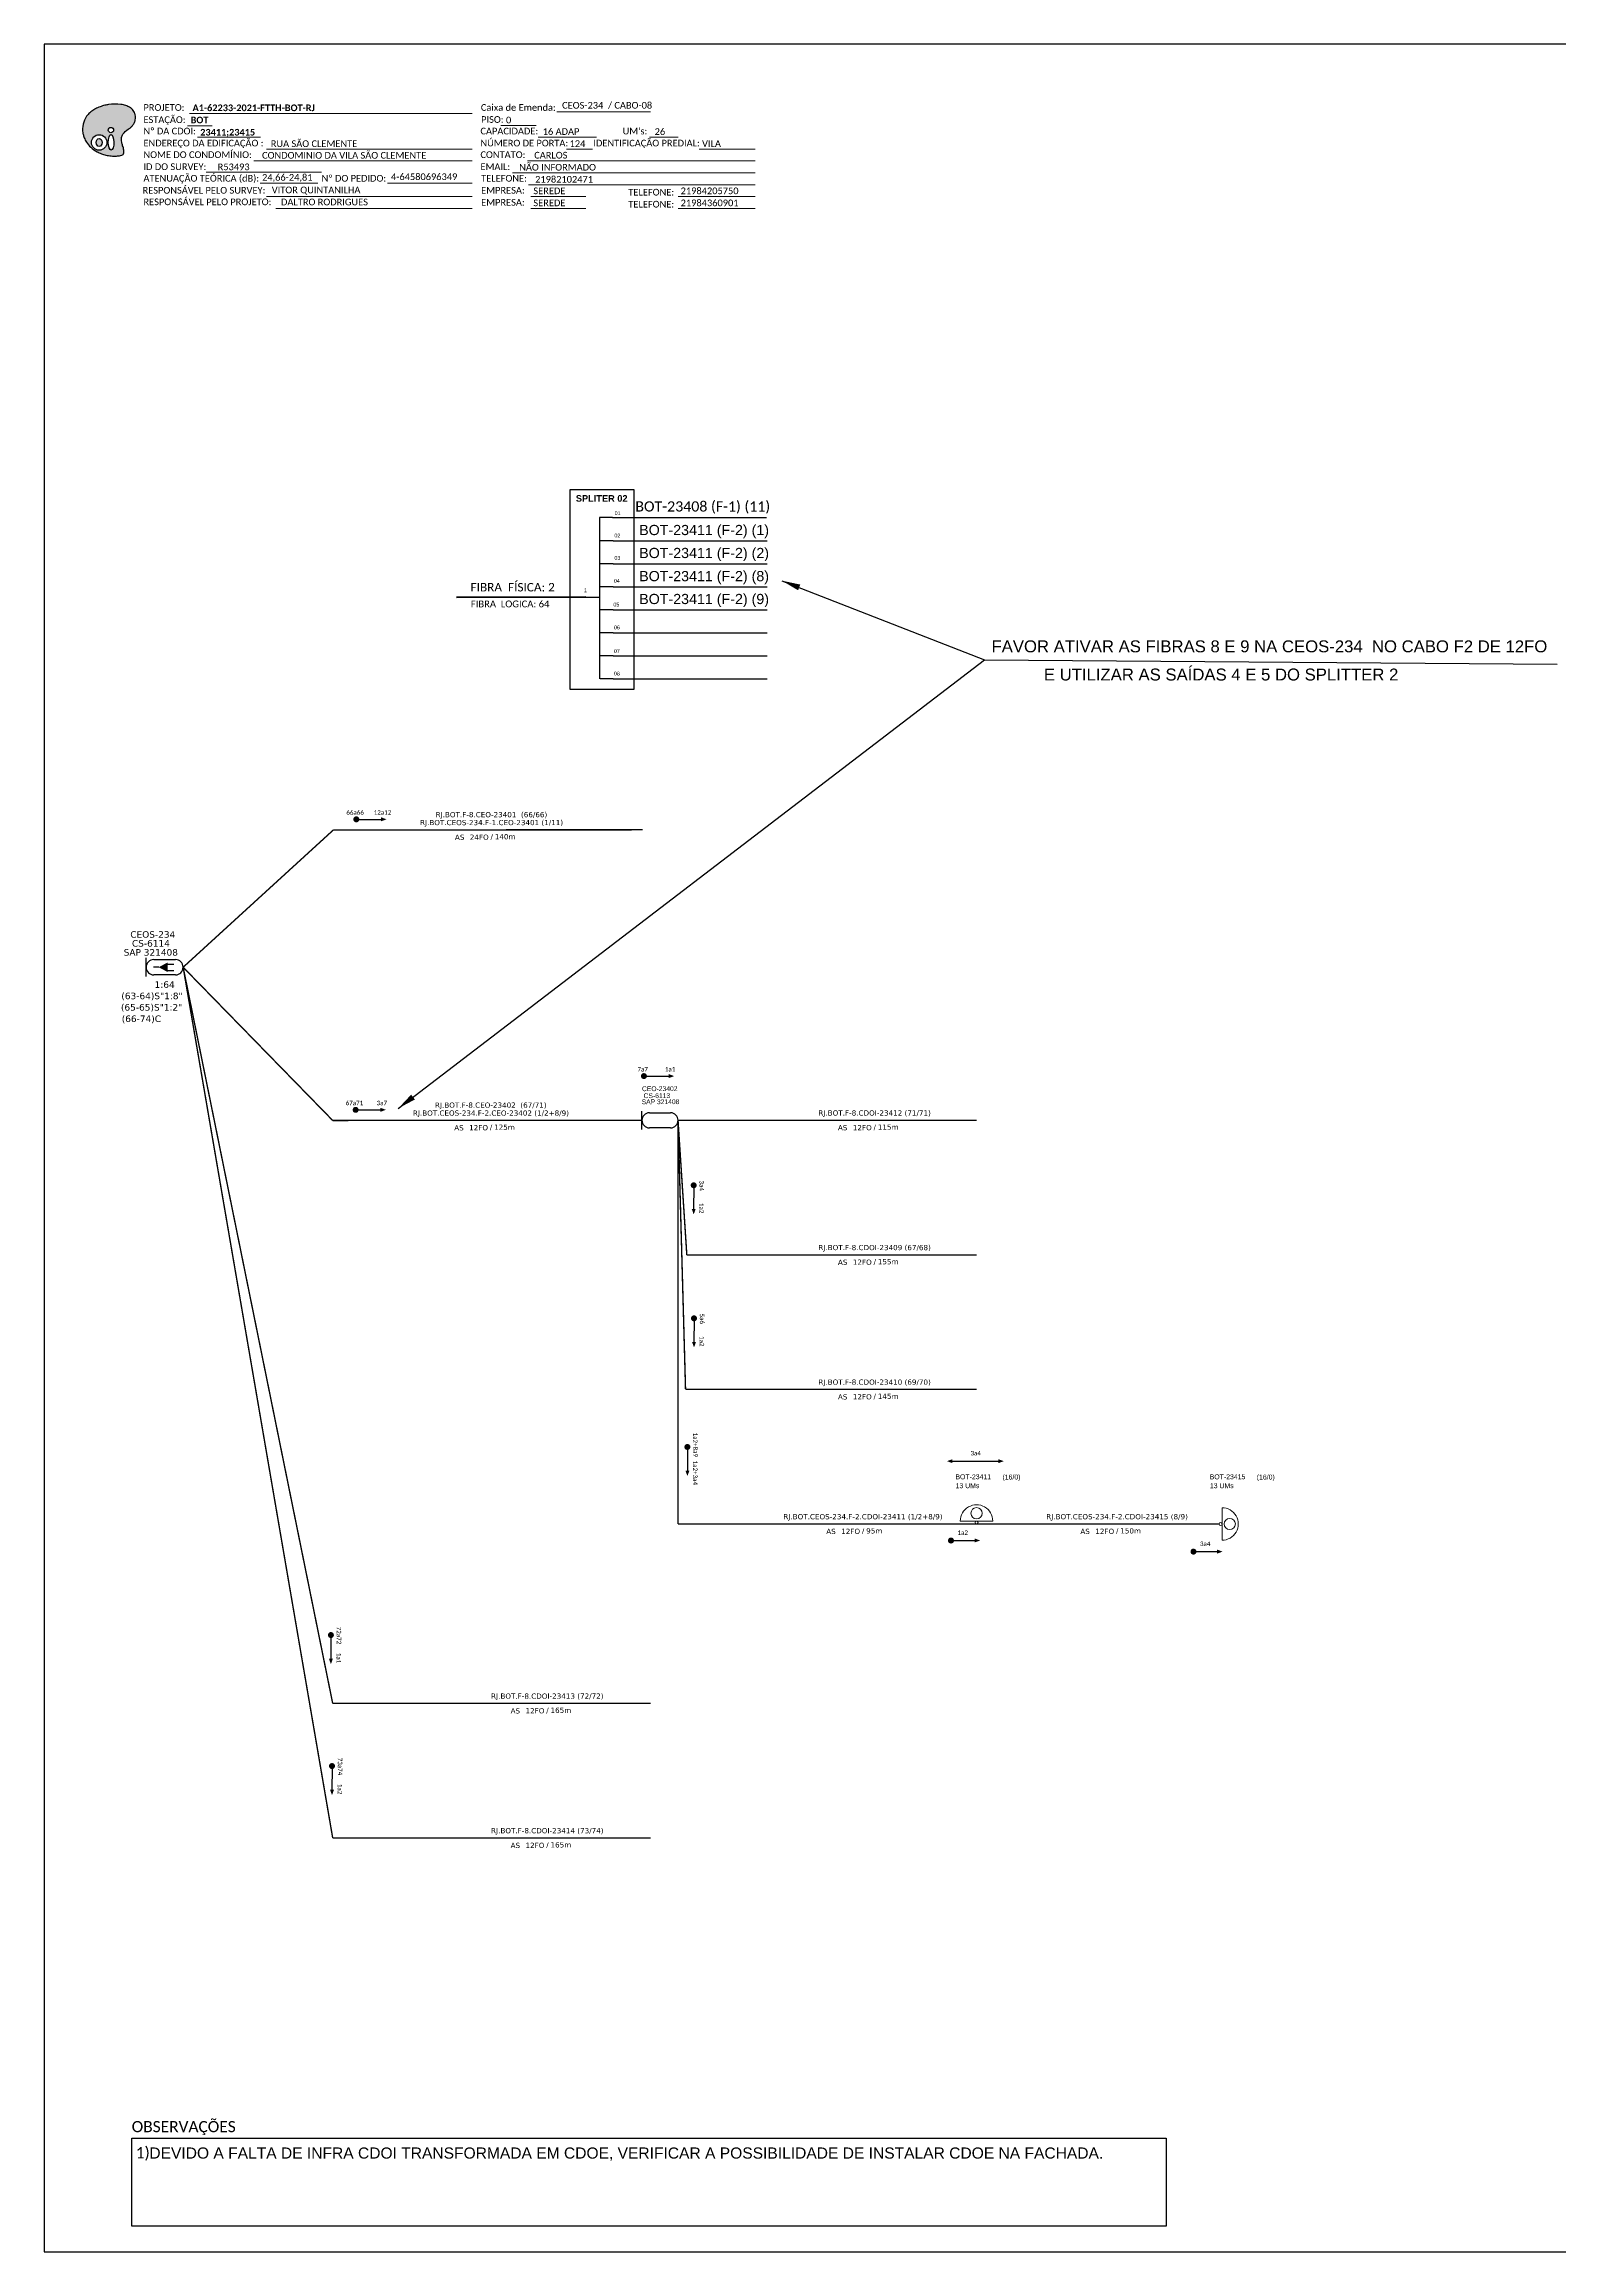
# Model space of a CAD drawing. Header units: metres. Extents: x -1286 to -445, y -500 to 94.
# Drawn here: x -1286 to -879, y -500 to 94 of the extents above; entities that cross this region are included whole.
import ezdxf
from ezdxf.enums import TextEntityAlignment as Align

# ---------------------------------------------------------------- set-up
doc = ezdxf.new("R2010")
doc.units = ezdxf.units.M
for name, color, linetype, lineweight in [("20.0-LEGENDA DOS CDO'S", 1, 'Continuous', 0), ('20.2-CDO_POSTE', 1, 'Continuous', 5), ('40.1-ETIQUETAS', 1, 'Continuous', 20)]:
    doc.layers.add(name, color=color, linetype=linetype, lineweight=lineweight)
for name, color, linetype in [('20.4-CEOS', 1, 'Continuous'), ('CAP a instalar', 1, 'Continuous'), ('SETA', 7, 'Continuous')]:
    doc.layers.add(name, color=color, linetype=linetype)
doc.styles.add('ARIAL', font='arial.ttf')
doc.styles.add('siredit', font='verdana.ttf')
doc.styles.add('WMF-Calibri0', font='CALIBRI.TTF')
doc.styles.add('WMF-Calibri1', font='CALIBRIB.TTF')
doc.linetypes.add('FENCELINE1', pattern='A,0.25,-0.1,[133,ltypeshp.shx,S=0.1,R=0,X=-0.1,Y=0],-0.1,1', length=1.45)
doc.dimstyles.new('ISO-25', dxfattribs={"dimtxt": 2.5, "dimasz": 2.5, "dimexe": 1.25, "dimexo": 0.625, "dimtad": 1, "dimtxsty": 'Standard', "dimcen": 2.5, "dimadec": 0, "dimazin": 0, "dimtfac": 1, "dimtmove": 0, "dimatfit": 3, "dimfxl": 0, "dimarcsym": 0})

# ---------------------------------------------------------------- blocks, each defined once
blk = doc.blocks.new('OI')
h = blk.add_hatch(color=40)
edge = h.paths.add_edge_path()
edge.add_spline(control_points=[(4.35, -0.67), (3.92, -0.99), (3.26, -1.5), (2.81, -2.59), (2.9, -3.5), (3.06, -4.27), (3.31, -4.85), (3.37, -5.39), (3.4, -5.88), (3.2, -6.4), (2.54, -6.61), (1.65, -6.63), (0.55, -6.67), (-0.56, -6.42), (-1.61, -6.14), (-2.77, -5.61), (-3.92, -4.77), (-4.89, -3.7), (-5.34, -2.65), (-5.6, -1.94), (-5.85, -0.96), (-5.71, 0.47), (-5.1, 2.02), (-4.14, 3.02), (-3.3, 3.61), (-2.37, 4.16), (-1.36, 4.44), (-0.56, 4.7), (0.79, 4.85), (2.24, 4.97), (3.79, 4.57), (4.67, 4.21), (5.44, 3.65), (5.76, 2.99), (6.03, 2.21), (6.01, 1.46), (5.72, 0.64), (5.31, 0.08), (4.88, -0.38), (4.51, -0.55), (4.35, -0.67)], knot_values=[0, 0, 0, 0, 1.60434, 2.417191, 3.427595, 4.282808, 4.776746, 5.304182, 5.888771, 6.258406, 6.858137, 7.79129, 8.986195, 10.124242, 11.187857, 12.242908, 13.953784, 15.414161, 16.515391, 17.349188, 17.675853, 19.552021, 21.515531, 22.568638, 23.63245, 24.621084, 25.782718, 26.745347, 27.142653, 29.870543, 31.004649, 31.921532, 32.709589, 33.801391, 34.042471, 35.192333, 35.971461, 36.628871, 37.254359, 37.836911, 37.836911, 37.836911, 37.836911], degree=3, periodic=0)
h.paths.add_polyline_path([(1.13, -0.87, -1), (-0.04, -0.87, -1)], flags=16)
edge = h.paths.add_edge_path(flags=16)
edge.add_ellipse((0.56, -3.59), major_axis=(-0.02, 1.71), ratio=0.361305, start_angle=0, end_angle=360)
h.paths.add_polyline_path([(-0.36, -3.62, -1), (-3.8, -3.62, -1)], flags=16)
edge = h.paths.add_edge_path(flags=0)
edge.add_ellipse((-2.08, -3.62), major_axis=(0, 0.885), ratio=0.758294, start_angle=0, end_angle=360)
at = {"color": 40}
for centre, radius in [((-2.08, -3.62), 1.72), ((0.54, -0.87), 0.587)]:
    blk.add_circle(centre, radius, dxfattribs=at)
blk.add_ellipse((-2.08, -3.62), major_axis=(0, 0.885), ratio=0.758294, start_param=-3.141592653589792, end_param=3.141592653589792, dxfattribs=at)
blk.add_ellipse((0.56, -3.59), major_axis=(-0.02, 1.71), ratio=0.361305, dxfattribs=at)
at = {"color": 40, "start_tangent": (-0.800898, -0.598801), "end_tangent": (-0.800898, -0.598801)}
blk.add_spline([(4.35, -0.67), (3.2, -1.78), (2.9, -2.54), (2.92, -3.55), (3.12, -4.38), (3.28, -4.85), (3.37, -5.37), (3.35, -5.95), (3.2, -6.29), (2.66, -6.55), (1.73, -6.63), (0.54, -6.62), (-0.58, -6.41), (-1.6, -6.11), (-2.56, -5.67), (-3.95, -4.67), (-4.89, -3.56), (-5.37, -2.56), (-5.64, -1.78), (-5.72, -1.46), (-5.63, 0.42), (-4.84, 2.22), (-4.13, 2.99), (-3.27, 3.62), (-2.4, 4.09), (-1.3, 4.47), (-0.37, 4.72), (0.02, 4.77), (2.75, 4.8), (3.85, 4.53), (4.69, 4.16), (5.31, 3.68), (5.85, 2.73), (5.93, 2.5), (5.94, 1.35), (5.67, 0.62), (5.29, 0.08), (4.84, -0.36), (4.35, -0.67)], degree=3, dxfattribs=at)
blk = doc.blocks.new('ETIQUETA_RS5F')
at = {"layer": '40.1-ETIQUETAS', "color": 0, "style": 'siredit'}
blk.add_text('/', height=1.5, dxfattribs=at).set_placement((1.58, -1.95), align=Align.MIDDLE_RIGHT)
for tag, p in [('ETIQUETA_R_SECUNDARIA', (1.21, 2.1)), ('ETIQUETA_R_PRIMARIA', (1.21, 4.1)), ('F_ATIVAS/F_MORTAS', (1.14, -4.24))]:
    blk.add_attdef(tag, text='', height=1.5, dxfattribs=at).set_placement(p, align=Align.MIDDLE_CENTER)
for tag, p in [('TIPO_CABO', (-6.58, -2.12)), ('CAP_CABO', (0.4, -2.09))]:
    blk.add_attdef(tag, text='', height=1.5, dxfattribs=at).set_placement(p, align=Align.MIDDLE_RIGHT)
blk.add_attdef('METROS', text='', height=1.5, dxfattribs=at).set_placement((2.14, -1.95), align=Align.MIDDLE_LEFT)
for tag, p in [('FUSÃO_1', (0.85, -8.39)), ('FUSÃO_2', (0.85, -10.6)), ('FUSÃO_3', (0.85, -12.93)), ('FUSÃO_4', (0.85, -15.14)), ('FUSÃO_5', (0.85, -17.16))]:
    blk.add_attdef(tag, text='', height=1.5, dxfattribs=at).set_placement(p, align=Align.CENTER)
blk = doc.blocks.new('CDOE-TEXTO PADRÃO')
at = {"layer": "20.0-LEGENDA DOS CDO'S", "color": 0, "style": 'ARIAL'}
for tag, p in [('CDO_N', (0.49, 7.39)), ('SAP', (0.51, 1.67)), ('CORDOALHA', (0.5, 4.33)), ('SPLITER_1', (0.59, -0.91)), ('(XX-XX_F)S', (0.54, -8.29)), ('SPLITER_2', (0.6, -3.55)), ('(XX-XX_L)S', (0.55, -10.83)), ('UMS', (0.55, -13.15))]:
    blk.add_attdef(tag, p, '', height=1.7, rotation=0.11799, dxfattribs=at)
blk.add_attdef('FIBRAS_UTILIZADAS', text='', height=1.7, rotation=0.11799, dxfattribs=at).set_placement((19.77, 7.43), align=Align.CENTER)

msp = doc.modelspace()

# ---------------------------------------------------------------- linework, layer by layer
at = {"color": 7, "linetype": 'Continuous'}
for p, q in [((-1136.68, -33.15), (-1136.68, -76.58)), ((-1133.16, -33.15), (-1136.68, -33.15)), ((-1132.98, -39.44), (-1136.5, -39.44)), ((-1132.98, -45.63), (-1136.5, -45.63)), ((-1132.98, -51.85), (-1136.5, -51.85)), ((-1140.33, -54.58), (-1136.69, -54.58)), ((-1132.98, -58.01), (-1136.5, -58.01)), ((-1132.98, -64.18), (-1136.5, -64.18)), ((-1132.98, -70.37), (-1136.5, -70.37)), ((-1132.98, -76.54), (-1136.5, -76.54))]:
    msp.add_line(p, q, dxfattribs=at)
at = {"color": 10, "linetype": 'Continuous'}
for p, q in [((-1133.16, -33.15), (-1091.79, -33.17)), ((-1132.98, -39.44), (-1091.61, -39.45)), ((-1132.98, -45.62), (-1091.61, -45.63)), ((-1132.98, -51.84), (-1091.61, -51.85)), ((-1132.98, -58), (-1091.61, -58.01)), ((-1132.98, -64.17), (-1091.61, -64.18)), ((-1132.98, -70.35), (-1091.61, -70.37)), ((-1132.99, -76.54), (-1091.61, -76.56))]:
    msp.add_line(p, q, dxfattribs=at)
at = {"color": 1, "linetype": 'Continuous', "lineweight": 60}
msp.add_line((-1140.33, -54.58), (-1175.11, -54.69), dxfattribs=at)
at = {"color": 0}
for p, q in [((-1262.5, -469.23), (-984.25, -469.23)), ((-1262.5, -492.93), (-1262.5, -469.23)), ((-984.25, -469.23), (-984.25, -492.93)), ((-984.25, -492.93), (-1262.5, -492.93))]:
    msp.add_line(p, q, dxfattribs=at)
msp.add_lwpolyline([(-1286.07, -499.81), (-445.07, -499.81), (-445.07, 94.19), (-1286.07, 94.19)], close=True)
at = {"color": 7, "lineweight": 0}
for points in [[(-1247.47, 72.24), (-1240.92, 72.24)], [(-1246.96, 75.52), (-1170.98, 75.52)], [(-1163.19, 72.28), (-1153.71, 72.28)], [(-1148.15, 76.01), (-1123.01, 76.01)], [(-1244.81, 69.17), (-1227.84, 69.17)], [(-1226.24, 65.93), (-1170.98, 65.93)], [(-1153.14, 69.17), (-1137.46, 69.17)], [(-1145.56, 65.93), (-1138.61, 65.93)], [(-1123.2, 69.17), (-1115.53, 69.17)], [(-1109.86, 65.93), (-1094.82, 65.93)], [(-1242.49, 59.75), (-1211.44, 59.75)], [(-1229.65, 62.82), (-1170.98, 62.82)], [(-1160.06, 59.58), (-1094.8, 59.58)], [(-1156.02, 62.82), (-1094.8, 62.82)], [(-1227.96, 56.79), (-1212.45, 56.79)], [(-1193.73, 56.79), (-1170.96, 56.79)], [(-1155.78, 56.34), (-1094.8, 56.34)], [(-1226.24, 53.23), (-1170.98, 53.23)], [(-1223.75, 49.99), (-1170.98, 49.99)], [(-1155.17, 53.23), (-1140.37, 53.23)], [(-1155.17, 49.99), (-1140.37, 49.99)], [(-1115.57, 53.23), (-1094.8, 53.23)], [(-1115.57, 49.99), (-1094.8, 49.99)]]:
    msp.add_lwpolyline(points, dxfattribs=at)
at = {"color": 7}
msp.add_lwpolyline([(-1144.65, -79.36), (-1127.37, -79.36), (-1127.37, -25.71), (-1144.65, -25.71)], close=True, dxfattribs=at)
at = {"color": 7, "const_width": 0.805}
for points in [[(-1202.5, -114.38, 1), (-1201.7, -114.38, 1)], [(-1208.94, -333.45, 1), (-1208.94, -334.25, 1)], [(-1208.64, -368.7, 1), (-1208.64, -369.51, 1)]]:
    msp.add_lwpolyline(points, format="xyb", close=True, dxfattribs=at)
at = {"const_width": 0.805}
for points in [[(-1125.13, -183.46, 1), (-1124.33, -183.46, 1)], [(-1202.68, -192.54, 1), (-1201.88, -192.54, 1)], [(-1111.35, -212.43, 1), (-1111.35, -213.23, 1)], [(-1111.26, -248.22, 1), (-1111.26, -249.03, 1)], [(-1113.04, -282.84, 1), (-1113.04, -283.65, 1)], [(-1042.54, -308.42, 1), (-1041.73, -308.42, 1)], [(-977.31, -311.41, 1), (-976.51, -311.41, 1)]]:
    msp.add_lwpolyline(points, format="xyb", close=True, dxfattribs=at)
at = {"layer": '20.4-CEOS', "color": 5}
for p, q in [((-1256.57, -152.09), (-1250.75, -152.09)), ((-1250.75, -156.24), (-1256.57, -156.24)), ((-1125.27, -197.79), (-1125.27, -192.92)), ((-1123.24, -193.34), (-1117.58, -193.34)), ((-1117.58, -197.38), (-1123.24, -197.38))]:
    msp.add_line(p, q, dxfattribs=at)
for points in [[(-1258.64, -156.67), (-1258.64, -151.67)], [(-1255.26, -154.17), (-1256.66, -154.17)], [(-1252.97, -153.34), (-1251.2, -153.34)], [(-1252.97, -155.07), (-1251.2, -155.07)]]:
    msp.add_lwpolyline(points, dxfattribs=at)
msp.add_lwpolyline([(-1255.26, -154.17, 0, 2.56, 0), (-1252.86, -154.17, 2.56, 2.56, 0)], format="xyseb", dxfattribs=at)
for centre, radius, start, end in [((-1256.57, -154.17), 2.07, 90, 270), ((-1250.75, -154.17), 2.07, 270, 90), ((-1123.24, -195.36), 2.02, 90, 270), ((-1117.58, -195.36), 2.02, 270, 90)]:
    msp.add_arc(centre, radius, start, end, dxfattribs=at)
at = {"layer": '40.1-ETIQUETAS', "color": 1}
for p, q in [((-969.23, -308.36), (-969.23, -299.59)), ((-1030.88, -303.17), (-1039.65, -303.17))]:
    msp.add_line(p, q, dxfattribs=at)
for centre, major_axis, start_param, end_param in [((-1035.27, -303.17), (-3.09, -3.09), 2.356194, 5.497787), ((-1035.27, -301.09), (-1.07, 1.07), 3.926991, 10.210176), ((-969.23, -303.97), (-3.09, 3.09), 2.356194, 5.497787), ((-967.15, -303.97), (1.07, 1.07), 3.926991, 10.210176), ((-1035.27, -303.57), (-0.286, -0.286), 2.356194490191767, 8.639379797371353), ((-969.63, -303.97), (-0.286, 0.286), 2.356194490191767, 8.639379797371353)]:
    msp.add_ellipse(centre, major_axis=major_axis, ratio=1, start_param=start_param, end_param=end_param, dxfattribs=at)
at = {"layer": 'CAP a instalar', "color": 7, "linetype": 'FENCELINE1', "ltscale": 7, "const_width": 0.375}
for points in [[(-1248.68, -154.17), (-1208.27, -117.23)], [(-1208.27, -117.23), (-1125.09, -117.19)], [(-1248.68, -154.17), (-1208.45, -352.25)], [(-1208.45, -388.46), (-1248.68, -154.17)], [(-1115.56, -195.36), (-1035.26, -195.36)], [(-1113.54, -267.77), (-1115.56, -195.36)], [(-1113.2, -231.56), (-1115.56, -195.36)], [(-1113.2, -231.56), (-1035.26, -231.56)], [(-1113.54, -267.77), (-1035.26, -267.77)], [(-1208.45, -352.25), (-1122.89, -352.25)], [(-1208.45, -388.46), (-1122.89, -388.45)]]:
    msp.add_lwpolyline(points, dxfattribs=at)
at = {"layer": 'CAP a instalar', "color": 5, "linetype": 'FENCELINE1', "ltscale": 7, "const_width": 0.375}
for points in [[(-1248.68, -154.17), (-1208.45, -195.4)], [(-1208.45, -195.4), (-1125.27, -195.36)]]:
    msp.add_lwpolyline(points, dxfattribs=at)
at = {"layer": 'CAP a instalar', "color": 1, "linetype": 'FENCELINE1', "ltscale": 7, "const_width": 0.375}
for points in [[(-1115.56, -195.36), (-1115.56, -303.98)], [(-1115.56, -303.98), (-1035.26, -303.98)], [(-1035.27, -303.98), (-970.04, -303.98)]]:
    msp.add_lwpolyline(points, dxfattribs=at)
at = {"layer": 'SETA', "color": 7}
for points in [[(-1201.79, -114.38), (-1194.88, -114.38)], [(-1208.94, -333.85), (-1208.95, -340.77)], [(-1208.64, -369.1), (-1208.65, -376.02)]]:
    msp.add_lwpolyline(points, dxfattribs=at)
at = {"layer": 'SETA'}
for points in [[(-1124.43, -183.47), (-1117.51, -183.47)], [(-1201.97, -192.54), (-1195.06, -192.54)], [(-1111.35, -212.83), (-1111.36, -219.75)], [(-1111.26, -248.63), (-1111.27, -255.54)], [(-1113.04, -283.25), (-1113.05, -290.16)], [(-1041.75, -287.09), (-1028.34, -287.09)], [(-1042.14, -308.42), (-1035.22, -308.42)], [(-976.91, -311.41), (-969.99, -311.41)]]:
    msp.add_lwpolyline(points, dxfattribs=at)
at = {"layer": 'SETA', "color": 7}
for points in [[(-1195.43, -113.83), (-1193.96, -114.37), (-1195.43, -114.9)], [(-1208.4, -340.21), (-1208.94, -341.69), (-1209.47, -340.21)], [(-1208.1, -375.47), (-1208.64, -376.94), (-1209.17, -375.46)]]:
    msp.add_solid(points, dxfattribs=at)
at = {"layer": 'SETA'}
for points in [[(-1118.06, -182.92), (-1116.59, -183.46), (-1118.06, -183.99)], [(-1195.61, -192), (-1194.14, -192.53), (-1195.61, -193.07)], [(-1110.81, -219.19), (-1111.35, -220.67), (-1111.88, -219.19)], [(-1110.72, -254.99), (-1111.26, -256.46), (-1111.79, -254.99)], [(-1112.5, -289.61), (-1113.04, -291.08), (-1113.57, -289.61)], [(-1041.75, -287.6), (-1043.22, -287.06), (-1041.75, -286.53)], [(-1029.41, -286.53), (-1027.94, -287.06), (-1029.41, -287.6)], [(-1035.77, -307.87), (-1034.3, -308.41), (-1035.77, -308.94)], [(-970.55, -310.87), (-969.07, -311.4), (-970.55, -311.94)]]:
    msp.add_solid(points, dxfattribs=at)

# ---------------------------------------------------------------- block references
at = {"color": 6, "xscale": 1.213923925163967, "yscale": 1.213923925163967, "zscale": 1.213923925163967, "rotation": 0.1532896023949059}
msp.add_blockref('OI', (-1268.76, 72.14), dxfattribs=at)
at = {"layer": '20.2-CDO_POSTE', "color": 5}
ref = msp.add_blockref('CDOE-TEXTO PADRÃO', (-1125.44, -194.84), dxfattribs=dict(at, xscale=0.762401498111346, yscale=0.762401498111346, zscale=0.762401498111346))
ref.add_attrib('CDO_N', 'SAP 321408', (-1125.35, -191.02), dxfattribs={"layer": "20.0-LEGENDA DOS CDO'S", "color": 0, "height": 1.296, "rotation": 0.11799, "style": 'ARIAL'})
ref = msp.add_blockref('CDOE-TEXTO PADRÃO', (-1123.88, -193.2), dxfattribs=dict(at, xscale=0.762401498111346, yscale=0.762401498111346, zscale=0.762401498111346))
ref.add_attrib('CDO_N', 'CS-6113', (-1124.83, -189.39), dxfattribs={"layer": "20.0-LEGENDA DOS CDO'S", "color": 0, "height": 1.296, "rotation": 0.11799, "style": 'ARIAL'})
ref.add_attrib('SAP', 'CEO-23402', (-1125.26, -187.51), dxfattribs={"layer": "20.0-LEGENDA DOS CDO'S", "color": 0, "height": 1.296, "rotation": 0.11799, "style": 'ARIAL'})
at = {"layer": '40.1-ETIQUETAS', "color": 7}
ref = msp.add_blockref('ETIQUETA_RS5F', (-1166.83, -117.21), dxfattribs=dict(at, xscale=0.9384827465515391, yscale=0.9384827465515391, zscale=0.9384827465515391))
ref.add_attrib('ETIQUETA_R_PRIMARIA', 'RJ.BOT.F-8.CEO-23401  (66/66)', dxfattribs={"color": 0, "height": 1.4077, "style": 'siredit'}).set_placement((-1165.76, -113.11), align=Align.MIDDLE_CENTER)
ref.add_attrib('ETIQUETA_R_SECUNDARIA', 'RJ.BOT.CEOS-234.F-1.CEO-23401 (1/11)', dxfattribs={"color": 0, "height": 1.4077, "style": 'siredit'}).set_placement((-1165.72, -115.24), align=Align.MIDDLE_CENTER)
ref.add_attrib('TIPO_CABO', 'AS', dxfattribs={"color": 0, "height": 1.408, "style": 'siredit'}).set_placement((-1173.04, -119.2), align=Align.MIDDLE_RIGHT)
ref.add_attrib('CAP_CABO', '24FO', dxfattribs={"color": 0, "height": 1.408, "style": 'siredit'}).set_placement((-1166.49, -119.18), align=Align.MIDDLE_RIGHT)
ref.add_attrib('METROS', '140m', dxfattribs={"color": 0, "height": 1.408, "style": 'siredit'}).set_placement((-1164.85, -119.05), align=Align.MIDDLE_LEFT)
ref = msp.add_blockref('ETIQUETA_RS5F', (-1063.8, -195.36), dxfattribs=dict(at, xscale=0.9384827465515391, yscale=0.9384827465515391, zscale=0.9384827465515391))
ref.add_attrib('ETIQUETA_R_SECUNDARIA', 'RJ.BOT.F-8.CDOI-23412 (71/71)', dxfattribs={"color": 0, "height": 1.4077, "style": 'siredit'}).set_placement((-1062.69, -193.38), align=Align.MIDDLE_CENTER)
ref.add_attrib('TIPO_CABO', 'AS', dxfattribs={"color": 0, "height": 1.408, "style": 'siredit'}).set_placement((-1070.01, -197.34), align=Align.MIDDLE_RIGHT)
ref.add_attrib('CAP_CABO', '12FO', dxfattribs={"color": 0, "height": 1.408, "style": 'siredit'}).set_placement((-1063.46, -197.32), align=Align.MIDDLE_RIGHT)
ref.add_attrib('METROS', '115m', dxfattribs={"color": 0, "height": 1.408, "style": 'siredit'}).set_placement((-1061.82, -197.19), align=Align.MIDDLE_LEFT)
ref = msp.add_blockref('ETIQUETA_RS5F', (-1063.8, -231.57), dxfattribs=dict(at, xscale=0.9384827465515391, yscale=0.9384827465515391, zscale=0.9384827465515391))
ref.add_attrib('ETIQUETA_R_SECUNDARIA', 'RJ.BOT.F-8.CDOI-23409 (67/68)', dxfattribs={"color": 0, "height": 1.4077, "style": 'siredit'}).set_placement((-1062.69, -229.59), align=Align.MIDDLE_CENTER)
ref.add_attrib('TIPO_CABO', 'AS', dxfattribs={"color": 0, "height": 1.408, "style": 'siredit'}).set_placement((-1070.01, -233.55), align=Align.MIDDLE_RIGHT)
ref.add_attrib('CAP_CABO', '12FO', dxfattribs={"color": 0, "height": 1.408, "style": 'siredit'}).set_placement((-1063.46, -233.53), align=Align.MIDDLE_RIGHT)
ref.add_attrib('METROS', '155m', dxfattribs={"color": 0, "height": 1.408, "style": 'siredit'}).set_placement((-1061.82, -233.4), align=Align.MIDDLE_LEFT)
ref = msp.add_blockref('ETIQUETA_RS5F', (-1063.8, -267.77), dxfattribs=dict(at, xscale=0.9384827465515391, yscale=0.9384827465515391, zscale=0.9384827465515391))
ref.add_attrib('ETIQUETA_R_SECUNDARIA', 'RJ.BOT.F-8.CDOI-23410 (69/70)', dxfattribs={"color": 0, "height": 1.4077, "style": 'siredit'}).set_placement((-1062.69, -265.8), align=Align.MIDDLE_CENTER)
ref.add_attrib('TIPO_CABO', 'AS', dxfattribs={"color": 0, "height": 1.408, "style": 'siredit'}).set_placement((-1070.01, -269.76), align=Align.MIDDLE_RIGHT)
ref.add_attrib('CAP_CABO', '12FO', dxfattribs={"color": 0, "height": 1.408, "style": 'siredit'}).set_placement((-1063.46, -269.74), align=Align.MIDDLE_RIGHT)
ref.add_attrib('METROS', '145m', dxfattribs={"color": 0, "height": 1.408, "style": 'siredit'}).set_placement((-1061.82, -269.61), align=Align.MIDDLE_LEFT)
at = {"layer": '40.1-ETIQUETAS', "color": 1}
ref = msp.add_blockref('CDOE-TEXTO PADRÃO', (-1035.25, -300.85), dxfattribs=dict(at, xscale=0.7820689678192136, yscale=0.7820689678192136, zscale=0.7820689678192136))
ref.add_attrib('CDO_N', 'BOT-23411', (-1040.95, -291.94), dxfattribs={"layer": "20.0-LEGENDA DOS CDO'S", "color": 0, "height": 1.329, "rotation": 0.11799, "style": 'ARIAL'})
ref.add_attrib('CORDOALHA', '13 UMs', (-1040.9, -294.34), dxfattribs={"layer": "20.0-LEGENDA DOS CDO'S", "color": 0, "height": 1.329, "rotation": 0.11799, "style": 'ARIAL'})
ref.add_attrib('FIBRAS_UTILIZADAS', '          (16/0)', dxfattribs={"layer": "20.0-LEGENDA DOS CDO'S", "color": 0, "height": 1.3294, "rotation": 0.11799, "style": 'ARIAL'}).set_placement((-1028.45, -292.01), align=Align.CENTER)
ref = msp.add_blockref('CDOE-TEXTO PADRÃO', (-966.85, -300.85), dxfattribs=dict(at, xscale=0.7820689678192136, yscale=0.7820689678192136, zscale=0.7820689678192136))
ref.add_attrib('CDO_N', 'BOT-23415', (-972.55, -291.94), dxfattribs={"layer": "20.0-LEGENDA DOS CDO'S", "color": 0, "height": 1.329, "rotation": 0.11799, "style": 'ARIAL'})
ref.add_attrib('CORDOALHA', '13 UMs', (-972.5, -294.34), dxfattribs={"layer": "20.0-LEGENDA DOS CDO'S", "color": 0, "height": 1.329, "rotation": 0.11799, "style": 'ARIAL'})
ref.add_attrib('FIBRAS_UTILIZADAS', '          (16/0)', dxfattribs={"layer": "20.0-LEGENDA DOS CDO'S", "color": 0, "height": 1.3294, "rotation": 0.11799, "style": 'ARIAL'}).set_placement((-960.05, -292.01), align=Align.CENTER)
ref = msp.add_blockref('ETIQUETA_RS5F', (-1066.93, -303.98), dxfattribs=dict(at, xscale=0.9384827465515391, yscale=0.9384827465515391, zscale=0.9384827465515391))
ref.add_attrib('ETIQUETA_R_SECUNDARIA', 'RJ.BOT.CEOS-234.F-2.CDOI-23411 (1/2+8/9)', dxfattribs={"color": 0, "height": 1.4077, "style": 'siredit'}).set_placement((-1065.82, -302), align=Align.MIDDLE_CENTER)
ref.add_attrib('TIPO_CABO', 'AS', dxfattribs={"color": 0, "height": 1.408, "style": 'siredit'}).set_placement((-1073.14, -305.96), align=Align.MIDDLE_RIGHT)
ref.add_attrib('CAP_CABO', '12FO', dxfattribs={"color": 0, "height": 1.408, "style": 'siredit'}).set_placement((-1066.59, -305.94), align=Align.MIDDLE_RIGHT)
ref.add_attrib('METROS', '95m', dxfattribs={"color": 0, "height": 1.408, "style": 'siredit'}).set_placement((-1064.95, -305.81), align=Align.MIDDLE_LEFT)
at = {"layer": '40.1-ETIQUETAS', "color": 7}
ref = msp.add_blockref('ETIQUETA_RS5F', (-1151.84, -352.26), dxfattribs=dict(at, xscale=0.9384827465515391, yscale=0.9384827465515391, zscale=0.9384827465515391))
ref.add_attrib('ETIQUETA_R_SECUNDARIA', 'RJ.BOT.F-8.CDOI-23413 (72/72)', dxfattribs={"color": 0, "height": 1.4077, "style": 'siredit'}).set_placement((-1150.73, -350.28), align=Align.MIDDLE_CENTER)
ref.add_attrib('TIPO_CABO', 'AS', dxfattribs={"color": 0, "height": 1.408, "style": 'siredit'}).set_placement((-1158.05, -354.24), align=Align.MIDDLE_RIGHT)
ref.add_attrib('CAP_CABO', '12FO', dxfattribs={"color": 0, "height": 1.408, "style": 'siredit'}).set_placement((-1151.5, -354.22), align=Align.MIDDLE_RIGHT)
ref.add_attrib('METROS', '165m', dxfattribs={"color": 0, "height": 1.408, "style": 'siredit'}).set_placement((-1149.86, -354.09), align=Align.MIDDLE_LEFT)
ref = msp.add_blockref('ETIQUETA_RS5F', (-1151.84, -388.46), dxfattribs=dict(at, xscale=0.9384827465515391, yscale=0.9384827465515391, zscale=0.9384827465515391))
ref.add_attrib('ETIQUETA_R_SECUNDARIA', 'RJ.BOT.F-8.CDOI-23414 (73/74)', dxfattribs={"color": 0, "height": 1.4077, "style": 'siredit'}).set_placement((-1150.73, -386.49), align=Align.MIDDLE_CENTER)
ref.add_attrib('TIPO_CABO', 'AS', dxfattribs={"color": 0, "height": 1.408, "style": 'siredit'}).set_placement((-1158.05, -390.45), align=Align.MIDDLE_RIGHT)
ref.add_attrib('CAP_CABO', '12FO', dxfattribs={"color": 0, "height": 1.408, "style": 'siredit'}).set_placement((-1151.5, -390.43), align=Align.MIDDLE_RIGHT)
ref.add_attrib('METROS', '165m', dxfattribs={"color": 0, "height": 1.408, "style": 'siredit'}).set_placement((-1149.86, -390.3), align=Align.MIDDLE_LEFT)

# ---------------------------------------------------------------- texts
at = {"color": 7, "lineweight": 0, "style": 'WMF-Calibri0'}
for s, height, p in [('PROJETO:', 1.793, (-1259.36, 76.26)), ('Caixa de Emenda:', 1.7927, (-1168.6, 76.26)), ('ESTAÇÃO:', 1.793, (-1259.36, 72.98)), ('Nº DA CDOI:', 1.7927, (-1259.36, 69.91)), ('CAPACIDADE:', 1.7927, (-1168.71, 69.91)), ('PISO:', 1.793, (-1168.53, 73.03)), ("UM's:", 1.793, (-1130.47, 69.91)), ('ENDEREÇO DA EDIFICAÇÃO :', 1.7927, (-1259.36, 66.68)), ('NOME DO CONDOMÍNIO:', 1.7927, (-1259.36, 63.56)), ('CONTATO:', 1.793, (-1168.71, 63.56)), ('NÚMERO DE PORTA:', 1.7927, (-1168.71, 66.68)), ('IDENTIFICAÇÃO PREDIAL:', 1.7927, (-1138.34, 66.68)), ('ATENUAÇÃO TEÓRICA (dB):', 1.7927, (-1259.36, 57.21)), ('ID DO SURVEY:', 1.7927, (-1259.36, 60.33)), ('EMAIL:', 1.793, (-1168.71, 60.33)), ('RESPONSÁVEL PELO SURVEY:', 1.7927, (-1259.6, 53.98)), ('Nº DO PEDIDO:', 1.7927, (-1211.44, 57.21)), ('TELEFONE:', 1.793, (-1168.53, 57.21)), ('EMPRESA:', 1.793, (-1168.53, 53.98)), ('TELEFONE:', 1.793, (-1128.93, 53.47)), ('RESPONSÁVEL PELO PROJETO:', 1.7927, (-1259.36, 50.87)), ('EMPRESA:', 1.793, (-1168.53, 50.74)), ('TELEFONE:', 1.793, (-1128.93, 50.24))]:
    msp.add_text(s, height=height, dxfattribs=at).set_placement(p)
at = {"color": 7}
for s, height, style, p in [('A1-62233-2021-FTTH-BOT-RJ', 1.7927, 'WMF-Calibri1', (-1246.16, 76.17)), ('CEOS-234  / CABO-08', 1.7927, 'WMF-Calibri0', (-1146.75, 76.85)), ('BOT', 1.793, 'WMF-Calibri1', (-1246.68, 72.89)), ('0', 1.79, 'WMF-Calibri0', (-1161.84, 72.88)), ('16 ADAP', 1.793, 'WMF-Calibri0', (-1151.96, 69.79)), ('26', 1.793, 'WMF-Calibri0', (-1121.85, 69.77)), ('CONDOMINIO DA VILA SÃO CLEMENTE', 1.7927, 'WMF-Calibri0', (-1227.45, 63.39)), (' RUA SÃO CLEMENTE', 1.7927, 'WMF-Calibri0', (-1225.73, 66.52)), ('124', 1.793, 'WMF-Calibri0', (-1144.74, 66.53)), ('VILA', 1.793, 'WMF-Calibri0', (-1109.1, 66.53)), ('R53493', 1.793, 'WMF-Calibri0', (-1239.4, 60.28)), ('4-64580696349', 1.7927, 'WMF-Calibri0', (-1192.78, 57.62)), ('NÃO INFORMADO', 1.7927, 'WMF-Calibri0', (-1158.28, 60.18)), ('CARLOS', 1.793, 'WMF-Calibri0', (-1154.25, 63.42)), ('24,66-24,81', 1.7927, 'WMF-Calibri0', (-1227.46, 57.45)), ('VITOR QUINTANILHA', 1.7927, 'WMF-Calibri0', (-1224.84, 54.07)), ('SEREDE', 1.793, 'WMF-Calibri0', (-1154.47, 53.83)), ('21982102471', 1.7927, 'WMF-Calibri0', (-1154, 56.94)), ('21984205750', 1.7927, 'WMF-Calibri0', (-1114.86, 53.83)), ('DALTRO RODRIGUES', 1.7927, 'WMF-Calibri0', (-1222.35, 50.83)), ('SEREDE', 1.793, 'WMF-Calibri0', (-1154.47, 50.59)), ('21984360901', 1.7927, 'WMF-Calibri0', (-1114.86, 50.59))]:
    msp.add_text(s, height=height, dxfattribs=dict(at, style=style)).set_placement(p)
at = {"color": 7, "style": 'WMF-Calibri1'}
msp.add_text('23411;23415', height=1.7927, dxfattribs=at).set_placement((-1236.71, 69.6), align=Align.CENTER)
at = {"color": 1, "style": 'ARIAL'}
for s, p in [('BOT-23411 (F-2) (1)', (-1126.01, -37.9)), ('BOT-23411 (F-2) (2)', (-1126.01, -44.08)), ('BOT-23411 (F-2) (8)', (-1126.01, -50.3)), ('BOT-23411 (F-2) (9)', (-1126.01, -56.46))]:
    msp.add_text(s, height=2.7432, dxfattribs=at).set_placement(p)
at = {"color": 1, "lineweight": 0, "style": 'ARIAL'}
for s, p in [('FAVOR ATIVAR AS FIBRAS 8 E 9 NA CEOS-234  NO CABO F2 DE 12FO', (-1031.24, -69.44)), ('E UTILIZAR AS SAÍDAS 4 E 5 DO SPLITTER 2', (-1017.15, -77.02))]:
    msp.add_text(s, height=3.2155, dxfattribs=at).set_placement(p)
at = {"style": 'WMF-Calibri0'}
msp.add_text('OBSERVAÇÕES', height=3, dxfattribs=at).set_placement((-1262.52, -467.61))
at = {"attachment_point": 5}
for s, insert, char_height, width in [('\\C10;\\fArial|b1|i0|c0|p34;SPLITER 02', (-1136.09, -28.04), 1.7753, 17.28), ('\\C7;\\fCalibri|b0|i0|c0|p34;BOT-23408 (F-1) (11)', (-1108.91, -30.48), 2.7432, 80.6352), ('\\C7;\\fArial|b0|i0|;\\H1.0273588255048;01 ', (-1131.82, -32.01), 1.7753, 3.5602), ('\\C7;\\fArial|b0|i0|;\\H1.0273588255048;02 ', (-1131.87, -38.01), 1.7753, 3.7582), ('\\C7;\\fArial|b0|i0|;\\H1.0273588255048;03 ', (-1131.87, -44.06), 1.7753, 3.456), ('\\C7;\\fCalibri|b0|i0|c0|p34;FIBRA  FÍSICA: 2', (-1160.04, -51.93), 2.2859, 34.56), ('\\C7;\\fArial|b0|i0|;\\H1.0273588255048;1', (-1140.49, -52.75), 1.7753, 1.7584), ('\\C7;\\fArial|b0|i0|;\\H1.0273588255048;04 ', (-1132.02, -50.2), 1.7753, 3.7582), ('\\C7;\\fCalibri|b0|i0|c0|p34;FIBRA  LOGICA: 64', (-1160.73, -56.43), 1.8289, 34.56), ('\\C7;\\fArial|b0|i0|;\\H1.0273588255048;05 ', (-1132.15, -56.61), 1.7753, 4.6222), ('\\C7;\\fArial|b0|i0|;\\H1.0273588255048;06 ', (-1132.02, -62.75), 1.7753, 3.7582), ('\\C7;\\fArial|b0|i0|;\\H1.0273588255048;07 ', (-1132.02, -69.12), 1.7753, 3.7582), ('\\C7;\\fArial|b0|i0|;\\H1.0273588255048;08 ', (-1132.02, -75.16), 1.7753, 3.7582), ('{\\fCalibri|b0|i0|c0|p34;\\C7;7a7}', (-1125.06, -181.62), 1.2069, 20.4036), ('{\\fCalibri|b0|i0|c0|p34;\\C7;1a1}', (-1117.69, -181.62), 1.2069, 20.4036), ('{\\fCalibri|b0|i0|c0|p34;\\C7;67a71}', (-1202.61, -190.7), 1.2069, 20.4036), ('{\\fCalibri|b0|i0|c0|p34;\\C7;3a7}', (-1195.23, -190.7), 1.2069, 20.4036), ('{\\fCalibri|b0|i0|c0|p34;\\C7;3a4}', (-1035.5, -284.92), 1.2, 39.5621), ('\\C7;\\fCalibri|b0|i0|c0|p34; 1a2', (-1039.19, -306.3), 1.2069, 20.4036), ('{\\fCalibri|b0|i0|c0|p34;\\C7; 3a4}', (-973.97, -309.3), 1.2069, 20.4036)]:
    msp.add_mtext(s, dxfattribs=dict(at, insert=insert, char_height=char_height, width=width))
at = {"color": 7, "char_height": 1.2069, "width": 20.4036, "attachment_point": 5}
for s, insert in [('{\\fCalibri|b0|i0|c0|p34;\\C7;66a66}', (-1202.43, -112.53)), ('{\\fCalibri|b0|i0|c0|p34;\\C7;12a12}', (-1195.06, -112.53))]:
    msp.add_mtext(s, dxfattribs=dict(at, insert=insert))
at = {"char_height": 1.2069, "width": 20.4036, "attachment_point": 5}
for s, insert, rotation in [('{\\fCalibri|b0|i0|c0|p34;\\C7;3a4}', (-1109.19, -212.95), 270.66659), ('{\\fCalibri|b0|i0|c0|p34;\\C7;1a2}', (-1109.24, -219.01), 269.93829), ('{\\fCalibri|b0|i0|c0|p34;\\C7;5a6}', (-1109.1, -248.75), 270.66659), ('{\\fCalibri|b0|i0|c0|p34;\\C7;1a2}', (-1109.15, -254.81), 269.93829), ('{\\fCalibri|b0|i0|c0|p34;\\C7;1a2+\\C1;8\\C7;a\\C1;9}', (-1110.88, -282.67), 270.66659), ('{\\fCalibri|b0|i0|c0|p34;\\C7;1a2+\\C1;3\\C7;a\\C1;4}', (-1110.93, -290.2), 269.93829)]:
    msp.add_mtext(s, dxfattribs=dict(at, insert=insert, rotation=rotation))
at = {"color": 7, "char_height": 1.2069, "width": 20.4036, "attachment_point": 5}
for s, insert, rotation in [('{\\fCalibri|b0|i0|c0|p34;\\C7;72a72}', (-1206.78, -333.97), 270.66659), ('{\\fCalibri|b0|i0|c0|p34;\\C7;1a1}', (-1206.83, -340.03), 269.93829), ('\\C7;\\fCalibri|b0|i0|c0|p34;73a74', (-1206.48, -369.22), 270.66659), ('\\C7;\\fCalibri|b0|i0|c0|p34;1a2', (-1206.53, -375.29), 269.93829)]:
    msp.add_mtext(s, dxfattribs=dict(at, insert=insert, rotation=rotation))
at = {"char_height": 3, "width": 277.1819, "attachment_point": 1}
for s, insert, style in [('1)', (-1261.44, -471.63), 'WMF-Calibri0'), ('DEVIDO A FALTA DE INFRA CDOI TRANSFORMADA EM CDOE, VERIFICAR A POSSIBILIDADE DE INSTALAR CDOE NA FACHADA.', (-1257.77, -471.72), 'ARIAL')]:
    msp.add_mtext(s, dxfattribs=dict(at, insert=insert, style=style))
at = {"layer": '20.4-CEOS', "color": 7, "style": 'siredit'}
for s, height, p in [('CEOS-234', 1.756, (-1256.85, -144.47)), ('CS-6114', 1.756, (-1257.35, -146.86)), ('SAP 321408', 1.756, (-1257.38, -149.3)), ('1:64', 1.756, (-1253.66, -157.96)), ('(65-65)S"1:2"', 1.7561, (-1257.16, -164.08)), ('(63-64)S"1:8"', 1.7561, (-1257.06, -161.01)), ('(66-74)C', 1.756, (-1259.92, -167.15))]:
    msp.add_text(s, height=height, dxfattribs=at).set_placement(p, align=Align.TOP_CENTER)
at = {"layer": '40.1-ETIQUETAS', "color": 10, "style": 'siredit'}
msp.add_text('RJ.BOT.CEOS-234.F-2.CEO-23402 (1/2+8/9)', height=1.4077, dxfattribs=at).set_placement((-1165.9, -193.41), align=Align.MIDDLE_CENTER)
at = {"layer": '40.1-ETIQUETAS', "color": 7, "style": 'siredit'}
msp.add_text('RJ.BOT.F-8.CEO-23402  (67/71)', height=1.4077, dxfattribs=at).set_placement((-1165.93, -191.27), align=Align.MIDDLE_CENTER)
for s, height, p in [('AS', 1.408, (-1173.22, -197.37)), ('12FO', 1.408, (-1166.67, -197.34)), ('/', 1.41, (-1165.53, -197.21))]:
    msp.add_text(s, height=height, dxfattribs=at).set_placement(p, align=Align.MIDDLE_RIGHT)
msp.add_text('125m', height=1.408, dxfattribs=at).set_placement((-1165.03, -197.21), align=Align.MIDDLE_LEFT)
at = {"layer": '40.1-ETIQUETAS', "color": 1, "style": 'siredit'}
msp.add_text('RJ.BOT.CEOS-234.F-2.CDOI-23415 (8/9)', height=1.4077, dxfattribs=at).set_placement((-997.47, -302), align=Align.MIDDLE_CENTER)
for s, height, p in [('AS', 1.408, (-1004.79, -305.96)), ('12FO', 1.408, (-998.24, -305.94)), ('/', 1.41, (-997.1, -305.81))]:
    msp.add_text(s, height=height, dxfattribs=at).set_placement(p, align=Align.MIDDLE_RIGHT)
msp.add_text('150m', height=1.408, dxfattribs=at).set_placement((-996.6, -305.81), align=Align.MIDDLE_LEFT)

# ---------------------------------------------------------------- leaders
at = {"color": 1}
for points, override in [([(-1087.63, -50.16), (-1033.12, -71.49)], {"dimasz": 5, "dimtad": 0}), ([(-1190.82, -192.14), (-1033.12, -71.49), (-879.08, -72.66)], {"dimasz": 5, "dimgap": 0.625, "dimtad": 0})]:
    msp.add_leader(points, dimstyle='ISO-25', override=override, dxfattribs=at)

doc.saveas('drawing.dxf')
